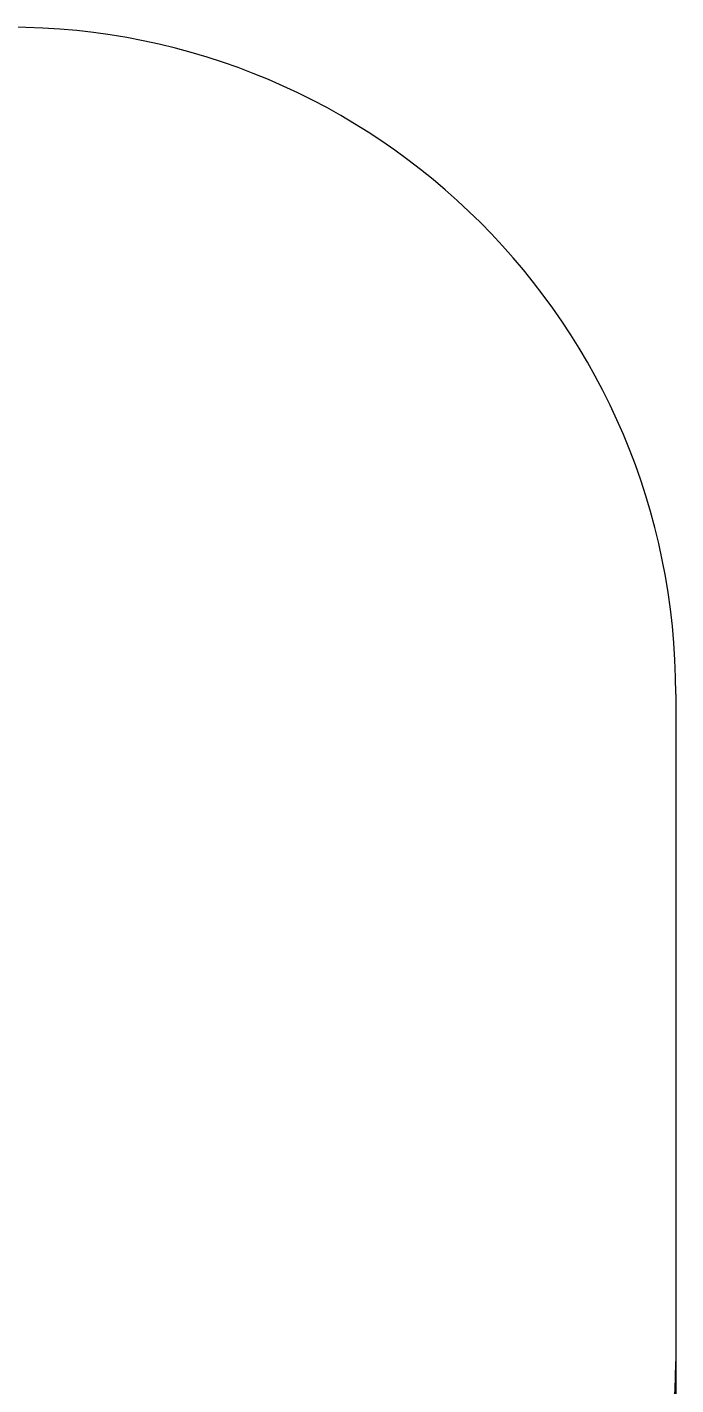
# Model space of a CAD drawing. Header units: millimetres. Extents: x -3650 to 2858, y -2899 to 2376.
# Drawn here: x 1400 to 2858, y -677 to 2376 of the extents above; entities that cross this region are included whole.
import ezdxf

# ---------------------------------------------------------------- set-up
doc = ezdxf.new("R2010")
doc.units = ezdxf.units.MM
doc.layers.add('DIKOM_ЗОНА', color=80, linetype='Continuous')
doc.layers.add('DIKOM_РАЗМЕР_ЗОНА', color=7, linetype='Continuous')
doc.styles.add('style1', font='arial.ttf', dxfattribs={"width": 0.8})
doc.dimstyles.new('1-50', dxfattribs={"dimtxt": 300, "dimasz": 200, "dimexe": 100, "dimexo": 0, "dimgap": 100, "dimtad": 1, "dimdec": 0, "dimtxsty": 'style1', "dimcen": 0, "dimclrd": 7, "dimclre": 7, "dimadec": 1, "dimazin": 2, "dimtfac": 1, "dimtdec": 0, "dimtmove": 0, "dimatfit": 3, "dimfxl": 0, "dimlwd": 25, "dimlwe": 18, "dimarcsym": 0})

# ---------------------------------------------------------------- blocks, each defined once
blk = doc.blocks.new('*D0')
at = {"layer": 'Defpoints', "color": 0, "transparency": 16777216}
for p in [(-2742, -185.5), (2858, -185.5), (2858, -2799.5)]:
    blk.add_point(p, dxfattribs=at)
at = {"layer": 'DIKOM_РАЗМЕР_ЗОНА', "color": 7, "lineweight": 18, "transparency": 16777216}
for p, q in [((-2742, -185.5), (-2742, -2899.5)), ((2858, -185.5), (2858, -2899.5))]:
    blk.add_line(p, q, dxfattribs=at)
at = {"layer": 'DIKOM_РАЗМЕР_ЗОНА', "color": 7, "lineweight": 25, "transparency": 16777216}
blk.add_line((-2542, -2799.5), (2658, -2799.5), dxfattribs=at)
at = {"layer": 'DIKOM_РАЗМЕР_ЗОНА', "color": 7, "transparency": 16777216}
for points in [[(-2542, -2766.2), (-2542, -2832.8), (-2742, -2799.5)], [(2658, -2766.2), (2658, -2832.8), (2858, -2799.5)]]:
    blk.add_solid(points, dxfattribs=at)
at = {"layer": 'DIKOM_РАЗМЕР_ЗОНА', "color": 0, "transparency": 16777216, "insert": (58, -2546.3), "char_height": 300, "attachment_point": 5, "style": 'style1'}
blk.add_mtext('5600', dxfattribs=at)

msp = doc.modelspace()

# ---------------------------------------------------------------- linework, layer by layer
at = {"layer": 'DIKOM_ЗОНА', "color": 3, "lineweight": 15}
msp.add_line((2858, 875.8), (2858, -624.2), dxfattribs=at)
for centre, start, end in [((1358, 875.8), 0, 90), ((1358, -624.2), 270, 0)]:
    msp.add_arc(centre, 1500, start, end, dxfattribs=at)

# ---------------------------------------------------------------- dimensions: what is measured, and where the dimension line sits
at = {"layer": 'DIKOM_РАЗМЕР_ЗОНА'}
dim = msp.add_linear_dim(base=(2858, -2799.5), p1=(-2742, -185.5), p2=(2858, -185.5), dimstyle='1-50', dxfattribs=at)
dim.commit()
dim.dimension.update_dxf_attribs({"geometry": '*D0', "text_midpoint": (58, -2799.5), "dimtype": 160})

doc.saveas('drawing.dxf')
